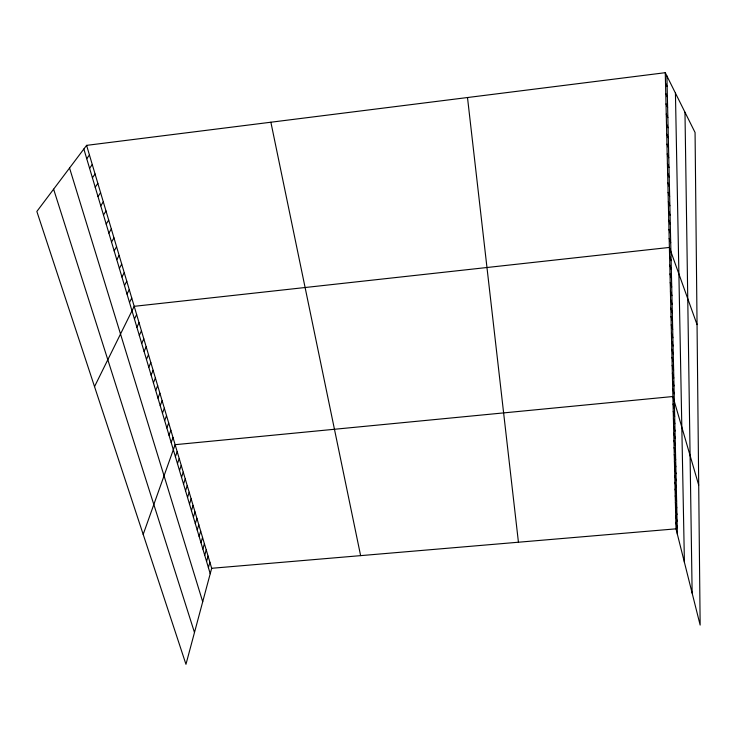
<?xml version="1.0" encoding="UTF-8"?>
<svg xmlns="http://www.w3.org/2000/svg" width="737" height="737" viewBox="0 0 737 737"><rect width="100%" height="100%" fill="white"/><g stroke="black" fill="none" stroke-linecap="round" stroke-linejoin="round"><path stroke-width="1.11" d="M86.597 145.364L211.676 568.291L185.964 664.304L36.85 211.455L86.597 145.364L665.271 72.696L695.065 132.503L700.15 625.077L676.013 528.834L665.271 72.696M208.405 567.619L209.879 562.202M206.572 561.474L208.064 556.076M204.729 555.274L206.24 549.894M202.878 549.037L204.398 543.676M201.008 542.754L202.546 537.411M199.128 536.425L200.676 531.101M197.23 530.05L198.797 524.744M195.314 523.629L196.899 518.341M193.389 517.153L194.992 511.893M191.454 510.64L193.076 505.389M189.501 504.071L191.141 498.848M187.53 497.457L189.188 492.252M185.549 490.787L187.226 485.609M183.55 484.071L185.245 478.912M181.532 477.309L183.246 472.168M179.506 470.492L181.238 465.379M177.46 463.619L179.211 458.534M175.406 456.7L177.175 451.634M143.19 534.399L175.12 444.687L672.899 396.524L698.704 485.139M171.187 442.522L173.002 437.511M169.022 435.263L170.855 430.279M166.848 427.948L168.699 422.992M164.655 420.569L166.534 415.64M162.444 413.144L164.342 408.234M160.215 405.645L162.131 400.771M157.967 398.091L159.911 393.245M155.7 390.481L157.663 385.663M153.416 382.798L155.406 378.017M151.113 375.059L153.121 370.315M148.791 367.256L150.827 362.54M146.451 359.389L148.505 354.709M144.093 351.457L146.175 346.805M141.707 343.46L143.816 338.845M139.311 335.399L141.44 330.812M136.889 327.265L139.053 322.714M134.447 319.066L136.631 314.552M94.529 386.621L134.198 306.325L669.389 247.439L697.055 324.612M129.509 302.456L131.748 298.015M127.004 294.045L129.27 289.65M124.479 285.56L126.773 281.202M121.937 277.001L124.258 272.69M119.366 268.379L121.716 264.104M116.778 259.673L119.154 255.435M114.171 250.893L116.566 246.702M111.527 242.031L113.959 237.885M108.873 233.095L111.333 228.995M106.192 224.085L108.68 220.031M103.484 214.992L106.008 210.985M100.757 205.816L103.309 201.855M98.003 196.558L100.582 192.652M95.22 187.226L97.837 183.366M92.42 177.801L95.064 173.987M89.592 168.294L92.272 164.535M86.736 158.695L89.444 154.991M211.676 568.291L676.013 528.834M665.52 83.189L667.151 86.533M665.76 93.581L667.381 96.989M666.008 103.88L667.621 107.353M666.248 114.078L667.86 117.616M666.488 124.185L668.091 127.777M666.718 134.189L668.321 137.847M666.957 144.111L668.542 147.824M667.188 153.941L668.772 157.709M667.418 163.669L668.993 167.502M667.639 173.324L669.214 177.202M667.869 182.877L669.436 186.811M668.091 192.357L669.657 196.337M668.312 201.745L669.869 205.78M668.533 211.049L670.08 215.13M668.745 220.262L670.292 224.398M668.966 229.4L670.504 233.583M669.178 238.466L670.716 242.694M669.601 256.338L671.121 260.658M669.804 265.163L671.324 269.53M670.007 273.906L671.527 278.31M670.219 282.575L671.729 287.025M670.421 291.17L671.923 295.666M670.615 299.692L672.116 304.224M670.817 308.14L672.31 312.709M671.011 316.514L672.503 321.129M671.214 324.824L672.697 329.467M53.617 189.179L194.485 632.503M671.407 333.06L672.881 337.739M671.6 341.222L673.074 345.948M671.785 349.32L673.259 354.073M671.978 357.353L673.443 362.143M69.554 168.018L202.712 601.77M672.162 365.312L673.627 370.14M672.347 373.217L673.802 378.072M672.531 381.047L673.986 385.939M83.852 149.012L210.22 573.727M672.715 388.814L674.162 393.742M673.074 403.987L674.512 408.961M673.25 411.384L674.677 416.396M673.425 418.727L674.852 423.766M673.59 426.014L675.018 431.081M673.765 433.245L675.184 438.34M673.931 440.413L675.35 445.535M674.097 447.534L675.507 452.684M674.263 454.6L675.672 459.768M674.429 461.602L675.829 466.807M674.595 468.557L675.995 473.78M674.76 475.457L676.151 480.708M674.917 482.311L676.308 487.581M675.083 489.11L676.465 494.398M675.239 495.854L676.621 501.169M675.396 502.551L676.769 507.885M675.553 509.193L676.925 514.555M675.709 515.789L677.073 521.17M675.857 522.33L677.229 527.738M270.875 122.222L360.623 555.634M467.498 97.533L518.433 542.22M666.902 75.975L677.377 534.251M675.433 93.092L684.406 562.285M684.977 112.245L692.135 593.101"/></g></svg>
